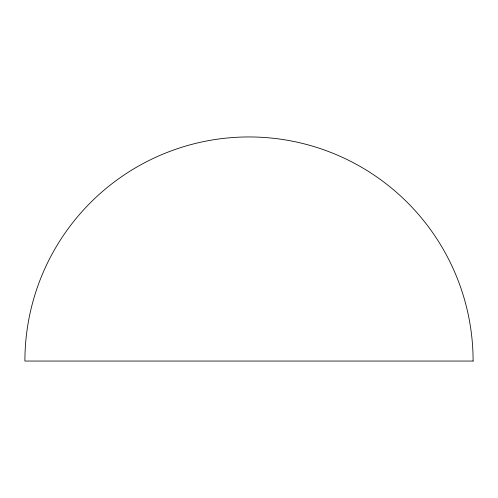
<?xml version="1.0" encoding="UTF-8"?>
<svg xmlns="http://www.w3.org/2000/svg" width="498" height="498" viewBox="0 0 498 498"><rect width="100%" height="100%" fill="white"/><g stroke="black" fill="none" stroke-linecap="round" stroke-linejoin="round"><path stroke-width="0.75" d="M473.1 361.05L24.9 361.05A224.1 224.1 0 0 1 249 136.95A224.1 224.1 0 0 1 473.1 361.05"/></g></svg>
